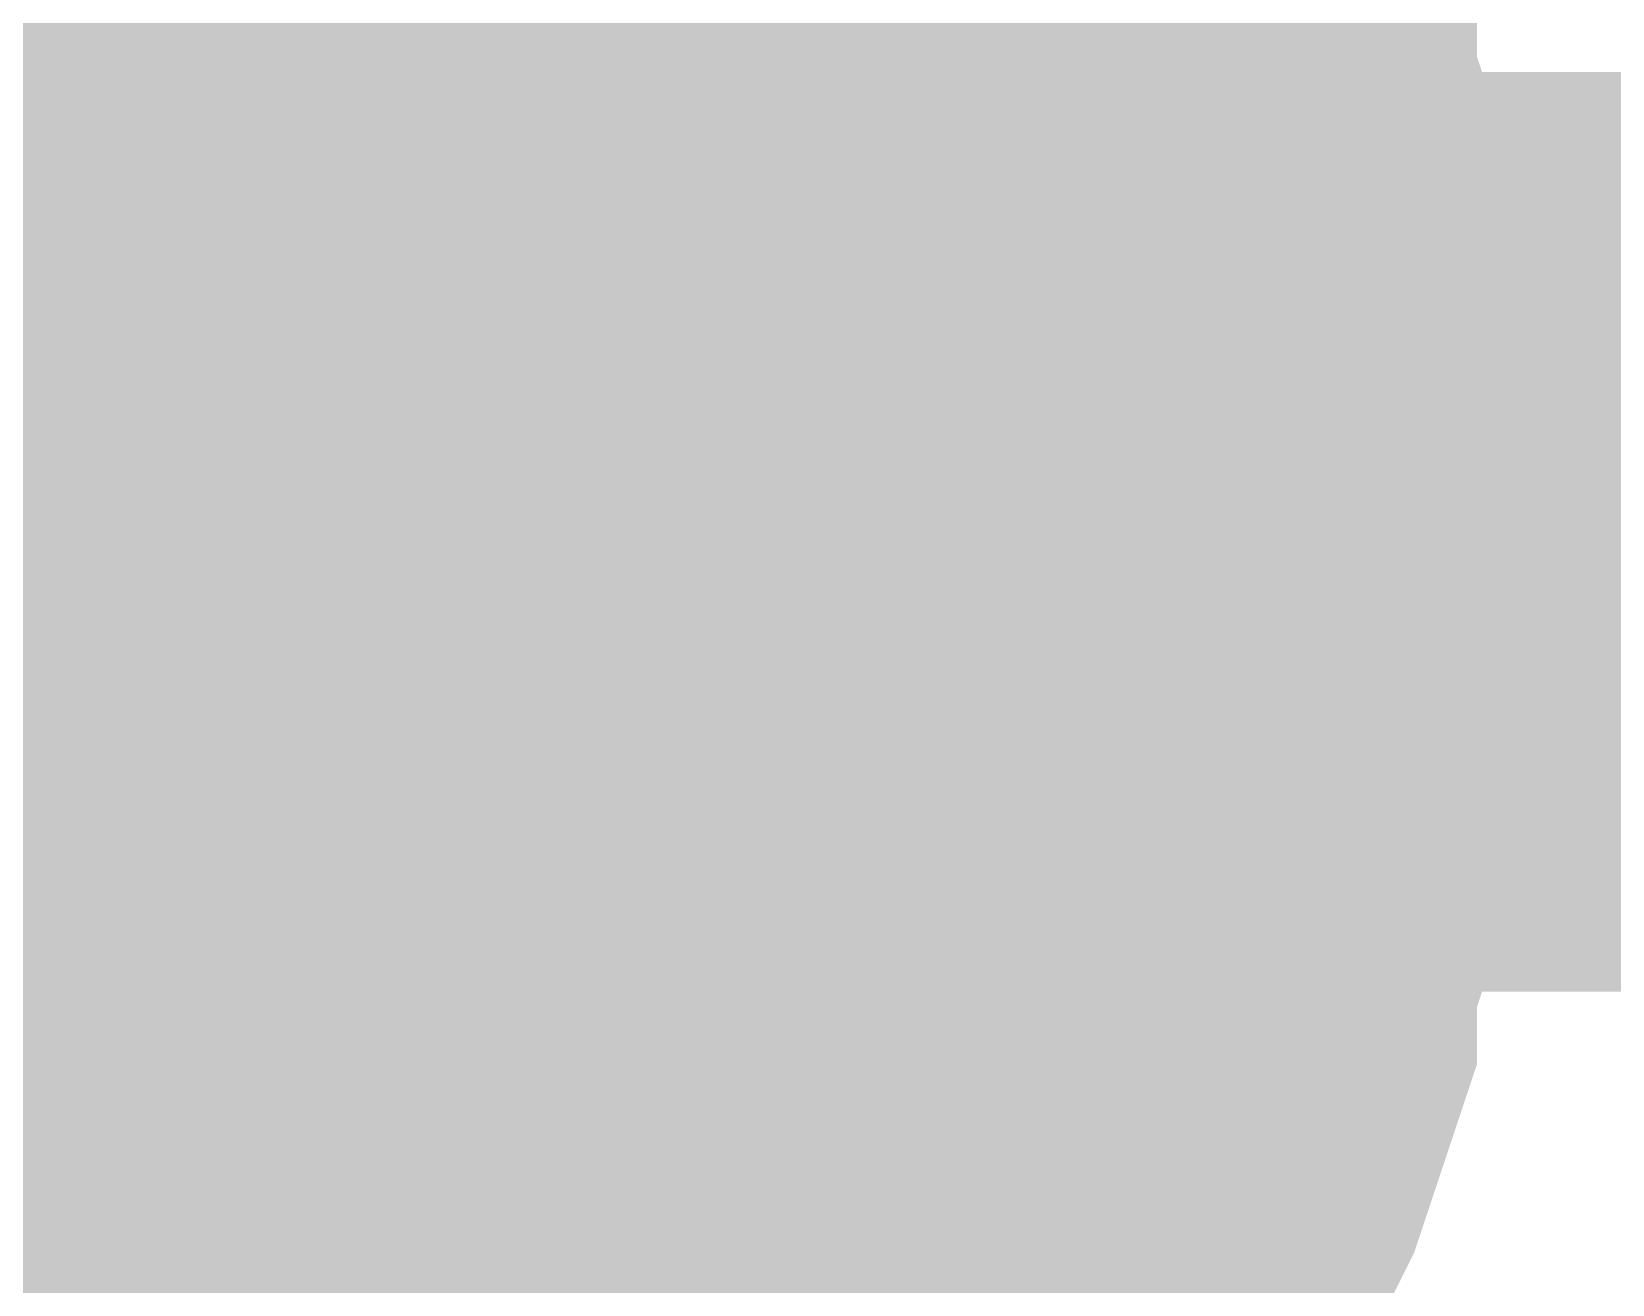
# Model space of a CAD drawing. Header units: inches. Extents: x 0 to 15, y 0 to 9.5.
# Drawn here: x 4.30779 to 4.32807, y 7.59012 to 7.6062 of the extents above; entities that cross this region are included whole.
import ezdxf

# ---------------------------------------------------------------- set-up
doc = ezdxf.new("R2010")
doc.units = ezdxf.units.IN
doc.header["$MEASUREMENT"] = 0
doc.layers.add('Sheet', color=255, linetype='Continuous')

msp = doc.modelspace()

# ---------------------------------------------------------------- linework, layer by layer
at = {"layer": 'Sheet'}
msp.add_lwpolyline([(4.29, 7.6, 0.02, 0.02, 1), (4.31, 7.6, 0.02, 0.02, 1)], format="xyseb", close=True, dxfattribs=at)
for points in [[(4.316758, 7.612631, 0.0118, 0.0118, 0), (4.317125, 7.611897, 0.0118, 0.0118, 0), (4.317859, 7.611163, 0.0118, 0.0118, 0), (4.318226, 7.610061, 0.0118, 0.0118, 0), (4.31896, 7.609327, 0.0118, 0.0118, 0), (4.319328, 7.608592, 0.0118, 0.0118, 0), (4.319695, 7.607491, 0.0118, 0.0118, 0), (4.320062, 7.606756, 0.0118, 0.0118, 0), (4.320429, 7.605655, 0.0118, 0.0118, 0), (4.320429, 7.60492, 0.0118, 0.0118, 0), (4.320796, 7.603819, 0.0118, 0.0118, 0), (4.320796, 7.602717, 0.0118, 0.0118, 0), (4.321163, 7.601983, 0.0118, 0.0118, 0), (4.321163, 7.600881, 0.0118, 0.0118, 0), (4.321163, 7.59978, 0.0118, 0.0118, 0)], [(4.316758, 7.612631, 0.0118, 0.0118, 0), (4.317125, 7.611897, 0.0118, 0.0118, 0), (4.317859, 7.611163, 0.0118, 0.0118, 0), (4.318226, 7.610061, 0.0118, 0.0118, 0), (4.31896, 7.609327, 0.0118, 0.0118, 0), (4.319328, 7.608592, 0.0118, 0.0118, 0), (4.319695, 7.607491, 0.0118, 0.0118, 0), (4.320062, 7.606756, 0.0118, 0.0118, 0), (4.320429, 7.605655, 0.0118, 0.0118, 0), (4.320429, 7.60492, 0.0118, 0.0118, 0), (4.320796, 7.603819, 0.0118, 0.0118, 0), (4.320796, 7.602717, 0.0118, 0.0118, 0), (4.321163, 7.601983, 0.0118, 0.0118, 0), (4.321163, 7.600881, 0.0118, 0.0118, 0), (4.321163, 7.59978, 0.0118, 0.0118, 0)], [(4.316758, 7.612631, 0.0118, 0.0118, 0), (4.317125, 7.611897, 0.0118, 0.0118, 0), (4.317859, 7.611163, 0.0118, 0.0118, 0), (4.318226, 7.610061, 0.0118, 0.0118, 0), (4.31896, 7.609327, 0.0118, 0.0118, 0), (4.319328, 7.608592, 0.0118, 0.0118, 0), (4.319695, 7.607491, 0.0118, 0.0118, 0), (4.320062, 7.606756, 0.0118, 0.0118, 0), (4.320429, 7.605655, 0.0118, 0.0118, 0), (4.320429, 7.60492, 0.0118, 0.0118, 0), (4.320796, 7.603819, 0.0118, 0.0118, 0), (4.320796, 7.602717, 0.0118, 0.0118, 0), (4.321163, 7.601983, 0.0118, 0.0118, 0), (4.321163, 7.600881, 0.0118, 0.0118, 0), (4.321163, 7.59978, 0.0118, 0.0118, 0)], [(4.316758, 7.612631, 0.0118, 0.0118, 0), (4.317125, 7.611897, 0.0118, 0.0118, 0), (4.317859, 7.611163, 0.0118, 0.0118, 0), (4.318226, 7.610061, 0.0118, 0.0118, 0), (4.31896, 7.609327, 0.0118, 0.0118, 0), (4.319328, 7.608592, 0.0118, 0.0118, 0), (4.319695, 7.607491, 0.0118, 0.0118, 0), (4.320062, 7.606756, 0.0118, 0.0118, 0), (4.320429, 7.605655, 0.0118, 0.0118, 0), (4.320429, 7.60492, 0.0118, 0.0118, 0), (4.320796, 7.603819, 0.0118, 0.0118, 0), (4.320796, 7.602717, 0.0118, 0.0118, 0), (4.321163, 7.601983, 0.0118, 0.0118, 0), (4.321163, 7.600881, 0.0118, 0.0118, 0), (4.321163, 7.59978, 0.0118, 0.0118, 0)], [(4.316758, 7.612631, 0.0118, 0.0118, 0), (4.317125, 7.611897, 0.0118, 0.0118, 0), (4.317859, 7.611163, 0.0118, 0.0118, 0), (4.318226, 7.610061, 0.0118, 0.0118, 0), (4.31896, 7.609327, 0.0118, 0.0118, 0), (4.319328, 7.608592, 0.0118, 0.0118, 0), (4.319695, 7.607491, 0.0118, 0.0118, 0), (4.320062, 7.606756, 0.0118, 0.0118, 0), (4.320429, 7.605655, 0.0118, 0.0118, 0), (4.320429, 7.60492, 0.0118, 0.0118, 0), (4.320796, 7.603819, 0.0118, 0.0118, 0), (4.320796, 7.602717, 0.0118, 0.0118, 0), (4.321163, 7.601983, 0.0118, 0.0118, 0), (4.321163, 7.600881, 0.0118, 0.0118, 0), (4.321163, 7.59978, 0.0118, 0.0118, 0)], [(4.316758, 7.612631, 0.0118, 0.0118, 0), (4.317125, 7.611897, 0.0118, 0.0118, 0), (4.317859, 7.611163, 0.0118, 0.0118, 0), (4.318226, 7.610061, 0.0118, 0.0118, 0), (4.31896, 7.609327, 0.0118, 0.0118, 0), (4.319328, 7.608592, 0.0118, 0.0118, 0), (4.319695, 7.607491, 0.0118, 0.0118, 0), (4.320062, 7.606756, 0.0118, 0.0118, 0), (4.320429, 7.605655, 0.0118, 0.0118, 0), (4.320429, 7.60492, 0.0118, 0.0118, 0), (4.320796, 7.603819, 0.0118, 0.0118, 0), (4.320796, 7.602717, 0.0118, 0.0118, 0), (4.321163, 7.601983, 0.0118, 0.0118, 0), (4.321163, 7.600881, 0.0118, 0.0118, 0), (4.321163, 7.59978, 0.0118, 0.0118, 0)], [(4.316758, 7.612631, 0.0118, 0.0118, 0), (4.317125, 7.611897, 0.0118, 0.0118, 0), (4.317859, 7.611163, 0.0118, 0.0118, 0), (4.318226, 7.610061, 0.0118, 0.0118, 0), (4.31896, 7.609327, 0.0118, 0.0118, 0), (4.319328, 7.608592, 0.0118, 0.0118, 0), (4.319695, 7.607491, 0.0118, 0.0118, 0), (4.320062, 7.606756, 0.0118, 0.0118, 0), (4.320429, 7.605655, 0.0118, 0.0118, 0), (4.320429, 7.60492, 0.0118, 0.0118, 0), (4.320796, 7.603819, 0.0118, 0.0118, 0), (4.320796, 7.602717, 0.0118, 0.0118, 0), (4.321163, 7.601983, 0.0118, 0.0118, 0), (4.321163, 7.600881, 0.0118, 0.0118, 0), (4.321163, 7.59978, 0.0118, 0.0118, 0)], [(4.316758, 7.612631, 0.0118, 0.0118, 0), (4.317125, 7.611897, 0.0118, 0.0118, 0), (4.317859, 7.611163, 0.0118, 0.0118, 0), (4.318226, 7.610061, 0.0118, 0.0118, 0), (4.31896, 7.609327, 0.0118, 0.0118, 0), (4.319328, 7.608592, 0.0118, 0.0118, 0), (4.319695, 7.607491, 0.0118, 0.0118, 0), (4.320062, 7.606756, 0.0118, 0.0118, 0), (4.320429, 7.605655, 0.0118, 0.0118, 0), (4.320429, 7.60492, 0.0118, 0.0118, 0), (4.320796, 7.603819, 0.0118, 0.0118, 0), (4.320796, 7.602717, 0.0118, 0.0118, 0), (4.321163, 7.601983, 0.0118, 0.0118, 0), (4.321163, 7.600881, 0.0118, 0.0118, 0), (4.321163, 7.59978, 0.0118, 0.0118, 0)], [(4.319328, 7.608592, 0.0039, 0.0039, 0), (4.319695, 7.607491, 0.0039, 0.0039, 0), (4.320062, 7.606756, 0.0039, 0.0039, 0), (4.320429, 7.605655, 0.0039, 0.0039, 0), (4.320429, 7.60492, 0.0039, 0.0039, 0), (4.320796, 7.603819, 0.0039, 0.0039, 0), (4.320796, 7.602717, 0.0039, 0.0039, 0), (4.321163, 7.601983, 0.0039, 0.0039, 0), (4.321163, 7.600881, 0.0039, 0.0039, 0), (4.321163, 7.59978, 0.0039, 0.0039, 0)], [(4.319328, 7.608592, 0.0039, 0.0039, 0), (4.319695, 7.607491, 0.0039, 0.0039, 0), (4.320062, 7.606756, 0.0039, 0.0039, 0), (4.320429, 7.605655, 0.0039, 0.0039, 0), (4.320429, 7.60492, 0.0039, 0.0039, 0), (4.320796, 7.603819, 0.0039, 0.0039, 0), (4.320796, 7.602717, 0.0039, 0.0039, 0), (4.321163, 7.601983, 0.0039, 0.0039, 0), (4.321163, 7.600881, 0.0039, 0.0039, 0), (4.321163, 7.59978, 0.0039, 0.0039, 0)], [(4.319328, 7.608592, 0.0039, 0.0039, 0), (4.319695, 7.607491, 0.0039, 0.0039, 0), (4.320062, 7.606756, 0.0039, 0.0039, 0), (4.320429, 7.605655, 0.0039, 0.0039, 0), (4.320429, 7.60492, 0.0039, 0.0039, 0), (4.320796, 7.603819, 0.0039, 0.0039, 0), (4.320796, 7.602717, 0.0039, 0.0039, 0), (4.321163, 7.601983, 0.0039, 0.0039, 0), (4.321163, 7.600881, 0.0039, 0.0039, 0), (4.321163, 7.59978, 0.0039, 0.0039, 0)], [(4.319328, 7.608592, 0.0039, 0.0039, 0), (4.319695, 7.607491, 0.0039, 0.0039, 0), (4.320062, 7.606756, 0.0039, 0.0039, 0), (4.320429, 7.605655, 0.0039, 0.0039, 0), (4.320429, 7.60492, 0.0039, 0.0039, 0), (4.320796, 7.603819, 0.0039, 0.0039, 0), (4.320796, 7.602717, 0.0039, 0.0039, 0), (4.321163, 7.601983, 0.0039, 0.0039, 0), (4.321163, 7.600881, 0.0039, 0.0039, 0), (4.321163, 7.59978, 0.0039, 0.0039, 0)], [(4.319328, 7.608592, 0.0039, 0.0039, 0), (4.319695, 7.607491, 0.0039, 0.0039, 0), (4.320062, 7.606756, 0.0039, 0.0039, 0), (4.320429, 7.605655, 0.0039, 0.0039, 0), (4.320429, 7.60492, 0.0039, 0.0039, 0), (4.320796, 7.603819, 0.0039, 0.0039, 0), (4.320796, 7.602717, 0.0039, 0.0039, 0), (4.321163, 7.601983, 0.0039, 0.0039, 0), (4.321163, 7.600881, 0.0039, 0.0039, 0), (4.321163, 7.59978, 0.0039, 0.0039, 0)], [(4.319328, 7.608592, 0.0039, 0.0039, 0), (4.319695, 7.607491, 0.0039, 0.0039, 0), (4.320062, 7.606756, 0.0039, 0.0039, 0), (4.320429, 7.605655, 0.0039, 0.0039, 0), (4.320429, 7.60492, 0.0039, 0.0039, 0), (4.320796, 7.603819, 0.0039, 0.0039, 0), (4.320796, 7.602717, 0.0039, 0.0039, 0), (4.321163, 7.601983, 0.0039, 0.0039, 0), (4.321163, 7.600881, 0.0039, 0.0039, 0), (4.321163, 7.59978, 0.0039, 0.0039, 0)], [(4.319328, 7.608592, 0.0039, 0.0039, 0), (4.319695, 7.607491, 0.0039, 0.0039, 0), (4.320062, 7.606756, 0.0039, 0.0039, 0), (4.320429, 7.605655, 0.0039, 0.0039, 0), (4.320429, 7.60492, 0.0039, 0.0039, 0), (4.320796, 7.603819, 0.0039, 0.0039, 0), (4.320796, 7.602717, 0.0039, 0.0039, 0), (4.321163, 7.601983, 0.0039, 0.0039, 0), (4.321163, 7.600881, 0.0039, 0.0039, 0), (4.321163, 7.59978, 0.0039, 0.0039, 0)], [(4.319328, 7.608592, 0.0039, 0.0039, 0), (4.319695, 7.607491, 0.0039, 0.0039, 0), (4.320062, 7.606756, 0.0039, 0.0039, 0), (4.320429, 7.605655, 0.0039, 0.0039, 0), (4.320429, 7.60492, 0.0039, 0.0039, 0), (4.320796, 7.603819, 0.0039, 0.0039, 0), (4.320796, 7.602717, 0.0039, 0.0039, 0), (4.321163, 7.601983, 0.0039, 0.0039, 0), (4.321163, 7.600881, 0.0039, 0.0039, 0), (4.321163, 7.59978, 0.0039, 0.0039, 0)], [(4.301341, 7.59978, 0.0118, 0.0118, 0), (4.601238, 7.59978, 0.0118, 0.0118, 0)], [(4.321163, 7.59978, 0.0118, 0.0118, 0), (4.321163, 7.598678, 0.0118, 0.0118, 0), (4.321163, 7.597577, 0.0118, 0.0118, 0), (4.320796, 7.596842, 0.0118, 0.0118, 0), (4.320796, 7.595741, 0.0118, 0.0118, 0), (4.320429, 7.594639, 0.0118, 0.0118, 0), (4.320429, 7.593905, 0.0118, 0.0118, 0), (4.320062, 7.592803, 0.0118, 0.0118, 0), (4.319695, 7.592069, 0.0118, 0.0118, 0), (4.319328, 7.591334, 0.0118, 0.0118, 0), (4.31896, 7.590233, 0.0118, 0.0118, 0), (4.318226, 7.589498, 0.0118, 0.0118, 0), (4.317859, 7.588764, 0.0118, 0.0118, 0), (4.317125, 7.58803, 0.0118, 0.0118, 0), (4.316758, 7.587295, 0.0118, 0.0118, 0), (4.316024, 7.586561, 0.0118, 0.0118, 0), (4.31529, 7.585826, 0.0118, 0.0118, 0), (4.314556, 7.585092, 0.0118, 0.0118, 0), (4.313821, 7.584358, 0.0118, 0.0118, 0), (4.313087, 7.58399, 0.0118, 0.0118, 0)], [(4.321163, 7.59978, 0.0118, 0.0118, 0), (4.321163, 7.598678, 0.0118, 0.0118, 0), (4.321163, 7.597577, 0.0118, 0.0118, 0), (4.320796, 7.596842, 0.0118, 0.0118, 0), (4.320796, 7.595741, 0.0118, 0.0118, 0), (4.320429, 7.594639, 0.0118, 0.0118, 0), (4.320429, 7.593905, 0.0118, 0.0118, 0), (4.320062, 7.592803, 0.0118, 0.0118, 0), (4.319695, 7.592069, 0.0118, 0.0118, 0), (4.319328, 7.591334, 0.0118, 0.0118, 0), (4.31896, 7.590233, 0.0118, 0.0118, 0), (4.318226, 7.589498, 0.0118, 0.0118, 0), (4.317859, 7.588764, 0.0118, 0.0118, 0), (4.317125, 7.58803, 0.0118, 0.0118, 0), (4.316758, 7.587295, 0.0118, 0.0118, 0), (4.316024, 7.586561, 0.0118, 0.0118, 0), (4.31529, 7.585826, 0.0118, 0.0118, 0), (4.314556, 7.585092, 0.0118, 0.0118, 0), (4.313821, 7.584358, 0.0118, 0.0118, 0), (4.313087, 7.58399, 0.0118, 0.0118, 0)], [(4.321163, 7.59978, 0.0118, 0.0118, 0), (4.321163, 7.598678, 0.0118, 0.0118, 0), (4.321163, 7.597577, 0.0118, 0.0118, 0), (4.320796, 7.596842, 0.0118, 0.0118, 0), (4.320796, 7.595741, 0.0118, 0.0118, 0), (4.320429, 7.594639, 0.0118, 0.0118, 0), (4.320429, 7.593905, 0.0118, 0.0118, 0), (4.320062, 7.592803, 0.0118, 0.0118, 0), (4.319695, 7.592069, 0.0118, 0.0118, 0), (4.319328, 7.591334, 0.0118, 0.0118, 0), (4.31896, 7.590233, 0.0118, 0.0118, 0), (4.318226, 7.589498, 0.0118, 0.0118, 0), (4.317859, 7.588764, 0.0118, 0.0118, 0), (4.317125, 7.58803, 0.0118, 0.0118, 0), (4.316758, 7.587295, 0.0118, 0.0118, 0), (4.316024, 7.586561, 0.0118, 0.0118, 0), (4.31529, 7.585826, 0.0118, 0.0118, 0), (4.314556, 7.585092, 0.0118, 0.0118, 0), (4.313821, 7.584358, 0.0118, 0.0118, 0), (4.313087, 7.58399, 0.0118, 0.0118, 0)], [(4.321163, 7.59978, 0.0118, 0.0118, 0), (4.321163, 7.598678, 0.0118, 0.0118, 0), (4.321163, 7.597577, 0.0118, 0.0118, 0), (4.320796, 7.596842, 0.0118, 0.0118, 0), (4.320796, 7.595741, 0.0118, 0.0118, 0), (4.320429, 7.594639, 0.0118, 0.0118, 0), (4.320429, 7.593905, 0.0118, 0.0118, 0), (4.320062, 7.592803, 0.0118, 0.0118, 0), (4.319695, 7.592069, 0.0118, 0.0118, 0), (4.319328, 7.591334, 0.0118, 0.0118, 0), (4.31896, 7.590233, 0.0118, 0.0118, 0), (4.318226, 7.589498, 0.0118, 0.0118, 0), (4.317859, 7.588764, 0.0118, 0.0118, 0), (4.317125, 7.58803, 0.0118, 0.0118, 0), (4.316758, 7.587295, 0.0118, 0.0118, 0), (4.316024, 7.586561, 0.0118, 0.0118, 0), (4.31529, 7.585826, 0.0118, 0.0118, 0), (4.314556, 7.585092, 0.0118, 0.0118, 0), (4.313821, 7.584358, 0.0118, 0.0118, 0), (4.313087, 7.58399, 0.0118, 0.0118, 0)], [(4.321163, 7.59978, 0.0118, 0.0118, 0), (4.321163, 7.598678, 0.0118, 0.0118, 0), (4.321163, 7.597577, 0.0118, 0.0118, 0), (4.320796, 7.596842, 0.0118, 0.0118, 0), (4.320796, 7.595741, 0.0118, 0.0118, 0), (4.320429, 7.594639, 0.0118, 0.0118, 0), (4.320429, 7.593905, 0.0118, 0.0118, 0), (4.320062, 7.592803, 0.0118, 0.0118, 0), (4.319695, 7.592069, 0.0118, 0.0118, 0), (4.319328, 7.591334, 0.0118, 0.0118, 0), (4.31896, 7.590233, 0.0118, 0.0118, 0), (4.318226, 7.589498, 0.0118, 0.0118, 0), (4.317859, 7.588764, 0.0118, 0.0118, 0), (4.317125, 7.58803, 0.0118, 0.0118, 0), (4.316758, 7.587295, 0.0118, 0.0118, 0), (4.316024, 7.586561, 0.0118, 0.0118, 0), (4.31529, 7.585826, 0.0118, 0.0118, 0), (4.314556, 7.585092, 0.0118, 0.0118, 0), (4.313821, 7.584358, 0.0118, 0.0118, 0), (4.313087, 7.58399, 0.0118, 0.0118, 0)], [(4.321163, 7.59978, 0.0118, 0.0118, 0), (4.321163, 7.598678, 0.0118, 0.0118, 0), (4.321163, 7.597577, 0.0118, 0.0118, 0), (4.320796, 7.596842, 0.0118, 0.0118, 0), (4.320796, 7.595741, 0.0118, 0.0118, 0), (4.320429, 7.594639, 0.0118, 0.0118, 0), (4.320429, 7.593905, 0.0118, 0.0118, 0), (4.320062, 7.592803, 0.0118, 0.0118, 0), (4.319695, 7.592069, 0.0118, 0.0118, 0), (4.319328, 7.591334, 0.0118, 0.0118, 0), (4.31896, 7.590233, 0.0118, 0.0118, 0), (4.318226, 7.589498, 0.0118, 0.0118, 0), (4.317859, 7.588764, 0.0118, 0.0118, 0), (4.317125, 7.58803, 0.0118, 0.0118, 0), (4.316758, 7.587295, 0.0118, 0.0118, 0), (4.316024, 7.586561, 0.0118, 0.0118, 0), (4.31529, 7.585826, 0.0118, 0.0118, 0), (4.314556, 7.585092, 0.0118, 0.0118, 0), (4.313821, 7.584358, 0.0118, 0.0118, 0), (4.313087, 7.58399, 0.0118, 0.0118, 0)], [(4.321163, 7.59978, 0.0118, 0.0118, 0), (4.321163, 7.598678, 0.0118, 0.0118, 0), (4.321163, 7.597577, 0.0118, 0.0118, 0), (4.320796, 7.596842, 0.0118, 0.0118, 0), (4.320796, 7.595741, 0.0118, 0.0118, 0), (4.320429, 7.594639, 0.0118, 0.0118, 0), (4.320429, 7.593905, 0.0118, 0.0118, 0), (4.320062, 7.592803, 0.0118, 0.0118, 0), (4.319695, 7.592069, 0.0118, 0.0118, 0), (4.319328, 7.591334, 0.0118, 0.0118, 0), (4.31896, 7.590233, 0.0118, 0.0118, 0), (4.318226, 7.589498, 0.0118, 0.0118, 0), (4.317859, 7.588764, 0.0118, 0.0118, 0), (4.317125, 7.58803, 0.0118, 0.0118, 0), (4.316758, 7.587295, 0.0118, 0.0118, 0), (4.316024, 7.586561, 0.0118, 0.0118, 0), (4.31529, 7.585826, 0.0118, 0.0118, 0), (4.314556, 7.585092, 0.0118, 0.0118, 0), (4.313821, 7.584358, 0.0118, 0.0118, 0), (4.313087, 7.58399, 0.0118, 0.0118, 0)], [(4.321163, 7.59978, 0.0118, 0.0118, 0), (4.321163, 7.598678, 0.0118, 0.0118, 0), (4.321163, 7.597577, 0.0118, 0.0118, 0), (4.320796, 7.596842, 0.0118, 0.0118, 0), (4.320796, 7.595741, 0.0118, 0.0118, 0), (4.320429, 7.594639, 0.0118, 0.0118, 0), (4.320429, 7.593905, 0.0118, 0.0118, 0), (4.320062, 7.592803, 0.0118, 0.0118, 0), (4.319695, 7.592069, 0.0118, 0.0118, 0), (4.319328, 7.591334, 0.0118, 0.0118, 0), (4.31896, 7.590233, 0.0118, 0.0118, 0), (4.318226, 7.589498, 0.0118, 0.0118, 0), (4.317859, 7.588764, 0.0118, 0.0118, 0), (4.317125, 7.58803, 0.0118, 0.0118, 0), (4.316758, 7.587295, 0.0118, 0.0118, 0), (4.316024, 7.586561, 0.0118, 0.0118, 0), (4.31529, 7.585826, 0.0118, 0.0118, 0), (4.314556, 7.585092, 0.0118, 0.0118, 0), (4.313821, 7.584358, 0.0118, 0.0118, 0), (4.313087, 7.58399, 0.0118, 0.0118, 0)], [(4.321163, 7.59978, 0.0118, 0.0118, 0), (4.321163, 7.59978, 0.0118, 0.0118, 0), (4.321163, 7.59978, 0.0118, 0.0118, 0), (4.321163, 7.59978, 0.0118, 0.0118, 0), (4.321163, 7.59978, 0.0118, 0.0118, 0), (4.321163, 7.59978, 0.0118, 0.0118, 0), (4.321163, 7.59978, 0.0118, 0.0118, 0), (4.321163, 7.59978, 0.0118, 0.0118, 0), (4.321163, 7.59978, 0.0118, 0.0118, 0), (4.321163, 7.59978, 0.0118, 0.0118, 0), (4.321163, 7.59978, 0.0118, 0.0118, 0), (4.321163, 7.59978, 0.0118, 0.0118, 0), (4.321163, 7.59978, 0.0118, 0.0118, 0), (4.321163, 7.59978, 0.0118, 0.0118, 0), (4.321163, 7.59978, 0.0118, 0.0118, 0), (4.321163, 7.59978, 0.0118, 0.0118, 0), (4.321163, 7.59978, 0.0118, 0.0118, 0), (4.321163, 7.59978, 0.0118, 0.0118, 0), (4.321163, 7.59978, 0.0118, 0.0118, 0), (4.321163, 7.59978, 0.0118, 0.0118, 0), (4.321163, 7.59978, 0.0118, 0.0118, 0), (4.321163, 7.59978, 0.0118, 0.0118, 0), (4.321163, 7.59978, 0.0118, 0.0118, 0), (4.321163, 7.59978, 0.0118, 0.0118, 0), (4.321163, 7.59978, 0.0118, 0.0118, 0), (4.321163, 7.59978, 0.0118, 0.0118, 0), (4.321163, 7.59978, 0.0118, 0.0118, 0), (4.321163, 7.59978, 0.0118, 0.0118, 0), (4.321163, 7.59978, 0.0118, 0.0118, 0), (4.321163, 7.59978, 0.0118, 0.0118, 0), (4.321163, 7.59978, 0.0118, 0.0118, 0), (4.321163, 7.59978, 0.0118, 0.0118, 0), (4.321163, 7.59978, 0.0118, 0.0118, 0)], [(4.321163, 7.59978, 0.0118, 0.0118, 0), (4.321163, 7.59978, 0.0118, 0.0118, 0)], [(4.321163, 7.59978, 0.0118, 0.0118, 0), (4.321163, 7.59978, 0.0118, 0.0118, 0), (4.321163, 7.59978, 0.0118, 0.0118, 0), (4.321163, 7.59978, 0.0118, 0.0118, 0), (4.321163, 7.59978, 0.0118, 0.0118, 0), (4.321163, 7.59978, 0.0118, 0.0118, 0), (4.321163, 7.59978, 0.0118, 0.0118, 0), (4.321163, 7.59978, 0.0118, 0.0118, 0), (4.321163, 7.59978, 0.0118, 0.0118, 0), (4.321163, 7.59978, 0.0118, 0.0118, 0), (4.321163, 7.59978, 0.0118, 0.0118, 0), (4.321163, 7.59978, 0.0118, 0.0118, 0), (4.321163, 7.59978, 0.0118, 0.0118, 0), (4.321163, 7.59978, 0.0118, 0.0118, 0), (4.321163, 7.59978, 0.0118, 0.0118, 0), (4.321163, 7.59978, 0.0118, 0.0118, 0), (4.321163, 7.59978, 0.0118, 0.0118, 0), (4.321163, 7.59978, 0.0118, 0.0118, 0), (4.321163, 7.59978, 0.0118, 0.0118, 0), (4.321163, 7.59978, 0.0118, 0.0118, 0), (4.321163, 7.59978, 0.0118, 0.0118, 0), (4.321163, 7.59978, 0.0118, 0.0118, 0), (4.321163, 7.59978, 0.0118, 0.0118, 0), (4.321163, 7.59978, 0.0118, 0.0118, 0), (4.321163, 7.59978, 0.0118, 0.0118, 0), (4.321163, 7.59978, 0.0118, 0.0118, 0), (4.321163, 7.59978, 0.0118, 0.0118, 0), (4.321163, 7.59978, 0.0118, 0.0118, 0), (4.321163, 7.59978, 0.0118, 0.0118, 0), (4.321163, 7.59978, 0.0118, 0.0118, 0), (4.321163, 7.59978, 0.0118, 0.0118, 0), (4.321163, 7.59978, 0.0118, 0.0118, 0), (4.321163, 7.59978, 0.0118, 0.0118, 0)], [(4.321163, 7.59978, 0.0118, 0.0118, 0), (4.321163, 7.59978, 0.0118, 0.0118, 0)], [(4.321163, 7.59978, 0.0118, 0.0118, 0), (4.321163, 7.59978, 0.0118, 0.0118, 0), (4.321163, 7.59978, 0.0118, 0.0118, 0), (4.321163, 7.59978, 0.0118, 0.0118, 0), (4.321163, 7.59978, 0.0118, 0.0118, 0), (4.321163, 7.59978, 0.0118, 0.0118, 0), (4.321163, 7.59978, 0.0118, 0.0118, 0), (4.321163, 7.59978, 0.0118, 0.0118, 0), (4.321163, 7.59978, 0.0118, 0.0118, 0), (4.321163, 7.59978, 0.0118, 0.0118, 0), (4.321163, 7.59978, 0.0118, 0.0118, 0), (4.321163, 7.59978, 0.0118, 0.0118, 0), (4.321163, 7.59978, 0.0118, 0.0118, 0), (4.321163, 7.59978, 0.0118, 0.0118, 0), (4.321163, 7.59978, 0.0118, 0.0118, 0), (4.321163, 7.59978, 0.0118, 0.0118, 0), (4.321163, 7.59978, 0.0118, 0.0118, 0), (4.321163, 7.59978, 0.0118, 0.0118, 0), (4.321163, 7.59978, 0.0118, 0.0118, 0), (4.321163, 7.59978, 0.0118, 0.0118, 0), (4.321163, 7.59978, 0.0118, 0.0118, 0), (4.321163, 7.59978, 0.0118, 0.0118, 0), (4.321163, 7.59978, 0.0118, 0.0118, 0), (4.321163, 7.59978, 0.0118, 0.0118, 0), (4.321163, 7.59978, 0.0118, 0.0118, 0), (4.321163, 7.59978, 0.0118, 0.0118, 0), (4.321163, 7.59978, 0.0118, 0.0118, 0), (4.321163, 7.59978, 0.0118, 0.0118, 0), (4.321163, 7.59978, 0.0118, 0.0118, 0), (4.321163, 7.59978, 0.0118, 0.0118, 0), (4.321163, 7.59978, 0.0118, 0.0118, 0), (4.321163, 7.59978, 0.0118, 0.0118, 0), (4.321163, 7.59978, 0.0118, 0.0118, 0)], [(4.321163, 7.59978, 0.0118, 0.0118, 0), (4.321163, 7.59978, 0.0118, 0.0118, 0)], [(4.321163, 7.59978, 0.0118, 0.0118, 0), (4.321163, 7.59978, 0.0118, 0.0118, 0), (4.321163, 7.59978, 0.0118, 0.0118, 0), (4.321163, 7.59978, 0.0118, 0.0118, 0), (4.321163, 7.59978, 0.0118, 0.0118, 0), (4.321163, 7.59978, 0.0118, 0.0118, 0), (4.321163, 7.59978, 0.0118, 0.0118, 0), (4.321163, 7.59978, 0.0118, 0.0118, 0), (4.321163, 7.59978, 0.0118, 0.0118, 0), (4.321163, 7.59978, 0.0118, 0.0118, 0), (4.321163, 7.59978, 0.0118, 0.0118, 0), (4.321163, 7.59978, 0.0118, 0.0118, 0), (4.321163, 7.59978, 0.0118, 0.0118, 0), (4.321163, 7.59978, 0.0118, 0.0118, 0), (4.321163, 7.59978, 0.0118, 0.0118, 0), (4.321163, 7.59978, 0.0118, 0.0118, 0), (4.321163, 7.59978, 0.0118, 0.0118, 0), (4.321163, 7.59978, 0.0118, 0.0118, 0), (4.321163, 7.59978, 0.0118, 0.0118, 0), (4.321163, 7.59978, 0.0118, 0.0118, 0), (4.321163, 7.59978, 0.0118, 0.0118, 0), (4.321163, 7.59978, 0.0118, 0.0118, 0), (4.321163, 7.59978, 0.0118, 0.0118, 0), (4.321163, 7.59978, 0.0118, 0.0118, 0), (4.321163, 7.59978, 0.0118, 0.0118, 0), (4.321163, 7.59978, 0.0118, 0.0118, 0), (4.321163, 7.59978, 0.0118, 0.0118, 0), (4.321163, 7.59978, 0.0118, 0.0118, 0), (4.321163, 7.59978, 0.0118, 0.0118, 0), (4.321163, 7.59978, 0.0118, 0.0118, 0), (4.321163, 7.59978, 0.0118, 0.0118, 0), (4.321163, 7.59978, 0.0118, 0.0118, 0), (4.321163, 7.59978, 0.0118, 0.0118, 0)], [(4.321163, 7.59978, 0.0118, 0.0118, 0), (4.321163, 7.59978, 0.0118, 0.0118, 0)], [(4.321163, 7.59978, 0.0118, 0.0118, 0), (4.321163, 7.59978, 0.0118, 0.0118, 0), (4.321163, 7.59978, 0.0118, 0.0118, 0), (4.321163, 7.59978, 0.0118, 0.0118, 0), (4.321163, 7.59978, 0.0118, 0.0118, 0), (4.321163, 7.59978, 0.0118, 0.0118, 0), (4.321163, 7.59978, 0.0118, 0.0118, 0), (4.321163, 7.59978, 0.0118, 0.0118, 0), (4.321163, 7.59978, 0.0118, 0.0118, 0), (4.321163, 7.59978, 0.0118, 0.0118, 0), (4.321163, 7.59978, 0.0118, 0.0118, 0), (4.321163, 7.59978, 0.0118, 0.0118, 0), (4.321163, 7.59978, 0.0118, 0.0118, 0), (4.321163, 7.59978, 0.0118, 0.0118, 0), (4.321163, 7.59978, 0.0118, 0.0118, 0), (4.321163, 7.59978, 0.0118, 0.0118, 0), (4.321163, 7.59978, 0.0118, 0.0118, 0), (4.321163, 7.59978, 0.0118, 0.0118, 0), (4.321163, 7.59978, 0.0118, 0.0118, 0), (4.321163, 7.59978, 0.0118, 0.0118, 0), (4.321163, 7.59978, 0.0118, 0.0118, 0), (4.321163, 7.59978, 0.0118, 0.0118, 0), (4.321163, 7.59978, 0.0118, 0.0118, 0), (4.321163, 7.59978, 0.0118, 0.0118, 0), (4.321163, 7.59978, 0.0118, 0.0118, 0), (4.321163, 7.59978, 0.0118, 0.0118, 0), (4.321163, 7.59978, 0.0118, 0.0118, 0), (4.321163, 7.59978, 0.0118, 0.0118, 0), (4.321163, 7.59978, 0.0118, 0.0118, 0), (4.321163, 7.59978, 0.0118, 0.0118, 0), (4.321163, 7.59978, 0.0118, 0.0118, 0), (4.321163, 7.59978, 0.0118, 0.0118, 0), (4.321163, 7.59978, 0.0118, 0.0118, 0)], [(4.321163, 7.59978, 0.0118, 0.0118, 0), (4.321163, 7.59978, 0.0118, 0.0118, 0)], [(4.321163, 7.59978, 0.0118, 0.0118, 0), (4.321163, 7.59978, 0.0118, 0.0118, 0), (4.321163, 7.59978, 0.0118, 0.0118, 0), (4.321163, 7.59978, 0.0118, 0.0118, 0), (4.321163, 7.59978, 0.0118, 0.0118, 0), (4.321163, 7.59978, 0.0118, 0.0118, 0), (4.321163, 7.59978, 0.0118, 0.0118, 0), (4.321163, 7.59978, 0.0118, 0.0118, 0), (4.321163, 7.59978, 0.0118, 0.0118, 0), (4.321163, 7.59978, 0.0118, 0.0118, 0), (4.321163, 7.59978, 0.0118, 0.0118, 0), (4.321163, 7.59978, 0.0118, 0.0118, 0), (4.321163, 7.59978, 0.0118, 0.0118, 0), (4.321163, 7.59978, 0.0118, 0.0118, 0), (4.321163, 7.59978, 0.0118, 0.0118, 0), (4.321163, 7.59978, 0.0118, 0.0118, 0), (4.321163, 7.59978, 0.0118, 0.0118, 0), (4.321163, 7.59978, 0.0118, 0.0118, 0), (4.321163, 7.59978, 0.0118, 0.0118, 0), (4.321163, 7.59978, 0.0118, 0.0118, 0), (4.321163, 7.59978, 0.0118, 0.0118, 0), (4.321163, 7.59978, 0.0118, 0.0118, 0), (4.321163, 7.59978, 0.0118, 0.0118, 0), (4.321163, 7.59978, 0.0118, 0.0118, 0), (4.321163, 7.59978, 0.0118, 0.0118, 0), (4.321163, 7.59978, 0.0118, 0.0118, 0), (4.321163, 7.59978, 0.0118, 0.0118, 0), (4.321163, 7.59978, 0.0118, 0.0118, 0), (4.321163, 7.59978, 0.0118, 0.0118, 0), (4.321163, 7.59978, 0.0118, 0.0118, 0), (4.321163, 7.59978, 0.0118, 0.0118, 0), (4.321163, 7.59978, 0.0118, 0.0118, 0), (4.321163, 7.59978, 0.0118, 0.0118, 0)], [(4.321163, 7.59978, 0.0118, 0.0118, 0), (4.321163, 7.59978, 0.0118, 0.0118, 0)], [(4.321163, 7.59978, 0.0118, 0.0118, 0), (4.321163, 7.59978, 0.0118, 0.0118, 0), (4.321163, 7.59978, 0.0118, 0.0118, 0), (4.321163, 7.59978, 0.0118, 0.0118, 0), (4.321163, 7.59978, 0.0118, 0.0118, 0), (4.321163, 7.59978, 0.0118, 0.0118, 0), (4.321163, 7.59978, 0.0118, 0.0118, 0), (4.321163, 7.59978, 0.0118, 0.0118, 0), (4.321163, 7.59978, 0.0118, 0.0118, 0), (4.321163, 7.59978, 0.0118, 0.0118, 0), (4.321163, 7.59978, 0.0118, 0.0118, 0), (4.321163, 7.59978, 0.0118, 0.0118, 0), (4.321163, 7.59978, 0.0118, 0.0118, 0), (4.321163, 7.59978, 0.0118, 0.0118, 0), (4.321163, 7.59978, 0.0118, 0.0118, 0), (4.321163, 7.59978, 0.0118, 0.0118, 0), (4.321163, 7.59978, 0.0118, 0.0118, 0), (4.321163, 7.59978, 0.0118, 0.0118, 0), (4.321163, 7.59978, 0.0118, 0.0118, 0), (4.321163, 7.59978, 0.0118, 0.0118, 0), (4.321163, 7.59978, 0.0118, 0.0118, 0), (4.321163, 7.59978, 0.0118, 0.0118, 0), (4.321163, 7.59978, 0.0118, 0.0118, 0), (4.321163, 7.59978, 0.0118, 0.0118, 0), (4.321163, 7.59978, 0.0118, 0.0118, 0), (4.321163, 7.59978, 0.0118, 0.0118, 0), (4.321163, 7.59978, 0.0118, 0.0118, 0), (4.321163, 7.59978, 0.0118, 0.0118, 0), (4.321163, 7.59978, 0.0118, 0.0118, 0), (4.321163, 7.59978, 0.0118, 0.0118, 0), (4.321163, 7.59978, 0.0118, 0.0118, 0), (4.321163, 7.59978, 0.0118, 0.0118, 0), (4.321163, 7.59978, 0.0118, 0.0118, 0)], [(4.321163, 7.59978, 0.0118, 0.0118, 0), (4.321163, 7.59978, 0.0118, 0.0118, 0)], [(4.321163, 7.59978, 0.0118, 0.0118, 0), (4.321163, 7.59978, 0.0118, 0.0118, 0), (4.321163, 7.59978, 0.0118, 0.0118, 0), (4.321163, 7.59978, 0.0118, 0.0118, 0), (4.321163, 7.59978, 0.0118, 0.0118, 0), (4.321163, 7.59978, 0.0118, 0.0118, 0), (4.321163, 7.59978, 0.0118, 0.0118, 0), (4.321163, 7.59978, 0.0118, 0.0118, 0), (4.321163, 7.59978, 0.0118, 0.0118, 0), (4.321163, 7.59978, 0.0118, 0.0118, 0), (4.321163, 7.59978, 0.0118, 0.0118, 0), (4.321163, 7.59978, 0.0118, 0.0118, 0), (4.321163, 7.59978, 0.0118, 0.0118, 0), (4.321163, 7.59978, 0.0118, 0.0118, 0), (4.321163, 7.59978, 0.0118, 0.0118, 0), (4.321163, 7.59978, 0.0118, 0.0118, 0), (4.321163, 7.59978, 0.0118, 0.0118, 0), (4.321163, 7.59978, 0.0118, 0.0118, 0), (4.321163, 7.59978, 0.0118, 0.0118, 0), (4.321163, 7.59978, 0.0118, 0.0118, 0), (4.321163, 7.59978, 0.0118, 0.0118, 0), (4.321163, 7.59978, 0.0118, 0.0118, 0), (4.321163, 7.59978, 0.0118, 0.0118, 0), (4.321163, 7.59978, 0.0118, 0.0118, 0), (4.321163, 7.59978, 0.0118, 0.0118, 0), (4.321163, 7.59978, 0.0118, 0.0118, 0), (4.321163, 7.59978, 0.0118, 0.0118, 0), (4.321163, 7.59978, 0.0118, 0.0118, 0), (4.321163, 7.59978, 0.0118, 0.0118, 0), (4.321163, 7.59978, 0.0118, 0.0118, 0), (4.321163, 7.59978, 0.0118, 0.0118, 0), (4.321163, 7.59978, 0.0118, 0.0118, 0), (4.321163, 7.59978, 0.0118, 0.0118, 0)], [(4.321163, 7.59978, 0.0118, 0.0118, 0), (4.321163, 7.59978, 0.0118, 0.0118, 0)], [(4.321163, 7.59978, 0.0039, 0.0039, 0), (4.321163, 7.598678, 0.0039, 0.0039, 0), (4.321163, 7.597577, 0.0039, 0.0039, 0), (4.320796, 7.596842, 0.0039, 0.0039, 0), (4.320796, 7.595741, 0.0039, 0.0039, 0), (4.320429, 7.594639, 0.0039, 0.0039, 0), (4.320429, 7.593905, 0.0039, 0.0039, 0), (4.320062, 7.592803, 0.0039, 0.0039, 0), (4.319695, 7.592069, 0.0039, 0.0039, 0), (4.319328, 7.591334, 0.0039, 0.0039, 0), (4.31896, 7.590233, 0.0039, 0.0039, 0), (4.318226, 7.589498, 0.0039, 0.0039, 0), (4.317859, 7.588764, 0.0039, 0.0039, 0), (4.317125, 7.58803, 0.0039, 0.0039, 0)], [(4.321163, 7.59978, 0.0039, 0.0039, 0), (4.321163, 7.598678, 0.0039, 0.0039, 0), (4.321163, 7.597577, 0.0039, 0.0039, 0), (4.320796, 7.596842, 0.0039, 0.0039, 0), (4.320796, 7.595741, 0.0039, 0.0039, 0), (4.320429, 7.594639, 0.0039, 0.0039, 0), (4.320429, 7.593905, 0.0039, 0.0039, 0), (4.320062, 7.592803, 0.0039, 0.0039, 0), (4.319695, 7.592069, 0.0039, 0.0039, 0), (4.319328, 7.591334, 0.0039, 0.0039, 0), (4.31896, 7.590233, 0.0039, 0.0039, 0), (4.318226, 7.589498, 0.0039, 0.0039, 0), (4.317859, 7.588764, 0.0039, 0.0039, 0), (4.317125, 7.58803, 0.0039, 0.0039, 0)], [(4.321163, 7.59978, 0.0039, 0.0039, 0), (4.321163, 7.598678, 0.0039, 0.0039, 0), (4.321163, 7.597577, 0.0039, 0.0039, 0), (4.320796, 7.596842, 0.0039, 0.0039, 0), (4.320796, 7.595741, 0.0039, 0.0039, 0), (4.320429, 7.594639, 0.0039, 0.0039, 0), (4.320429, 7.593905, 0.0039, 0.0039, 0), (4.320062, 7.592803, 0.0039, 0.0039, 0), (4.319695, 7.592069, 0.0039, 0.0039, 0), (4.319328, 7.591334, 0.0039, 0.0039, 0), (4.31896, 7.590233, 0.0039, 0.0039, 0), (4.318226, 7.589498, 0.0039, 0.0039, 0), (4.317859, 7.588764, 0.0039, 0.0039, 0), (4.317125, 7.58803, 0.0039, 0.0039, 0)], [(4.321163, 7.59978, 0.0039, 0.0039, 0), (4.321163, 7.598678, 0.0039, 0.0039, 0), (4.321163, 7.597577, 0.0039, 0.0039, 0), (4.320796, 7.596842, 0.0039, 0.0039, 0), (4.320796, 7.595741, 0.0039, 0.0039, 0), (4.320429, 7.594639, 0.0039, 0.0039, 0), (4.320429, 7.593905, 0.0039, 0.0039, 0), (4.320062, 7.592803, 0.0039, 0.0039, 0), (4.319695, 7.592069, 0.0039, 0.0039, 0), (4.319328, 7.591334, 0.0039, 0.0039, 0), (4.31896, 7.590233, 0.0039, 0.0039, 0), (4.318226, 7.589498, 0.0039, 0.0039, 0), (4.317859, 7.588764, 0.0039, 0.0039, 0), (4.317125, 7.58803, 0.0039, 0.0039, 0)], [(4.321163, 7.59978, 0.0039, 0.0039, 0), (4.321163, 7.598678, 0.0039, 0.0039, 0), (4.321163, 7.597577, 0.0039, 0.0039, 0), (4.320796, 7.596842, 0.0039, 0.0039, 0), (4.320796, 7.595741, 0.0039, 0.0039, 0), (4.320429, 7.594639, 0.0039, 0.0039, 0), (4.320429, 7.593905, 0.0039, 0.0039, 0), (4.320062, 7.592803, 0.0039, 0.0039, 0), (4.319695, 7.592069, 0.0039, 0.0039, 0), (4.319328, 7.591334, 0.0039, 0.0039, 0), (4.31896, 7.590233, 0.0039, 0.0039, 0), (4.318226, 7.589498, 0.0039, 0.0039, 0), (4.317859, 7.588764, 0.0039, 0.0039, 0), (4.317125, 7.58803, 0.0039, 0.0039, 0)], [(4.321163, 7.59978, 0.0039, 0.0039, 0), (4.321163, 7.598678, 0.0039, 0.0039, 0), (4.321163, 7.597577, 0.0039, 0.0039, 0), (4.320796, 7.596842, 0.0039, 0.0039, 0), (4.320796, 7.595741, 0.0039, 0.0039, 0), (4.320429, 7.594639, 0.0039, 0.0039, 0), (4.320429, 7.593905, 0.0039, 0.0039, 0), (4.320062, 7.592803, 0.0039, 0.0039, 0), (4.319695, 7.592069, 0.0039, 0.0039, 0), (4.319328, 7.591334, 0.0039, 0.0039, 0), (4.31896, 7.590233, 0.0039, 0.0039, 0), (4.318226, 7.589498, 0.0039, 0.0039, 0), (4.317859, 7.588764, 0.0039, 0.0039, 0), (4.317125, 7.58803, 0.0039, 0.0039, 0)], [(4.321163, 7.59978, 0.0039, 0.0039, 0), (4.321163, 7.598678, 0.0039, 0.0039, 0), (4.321163, 7.597577, 0.0039, 0.0039, 0), (4.320796, 7.596842, 0.0039, 0.0039, 0), (4.320796, 7.595741, 0.0039, 0.0039, 0), (4.320429, 7.594639, 0.0039, 0.0039, 0), (4.320429, 7.593905, 0.0039, 0.0039, 0), (4.320062, 7.592803, 0.0039, 0.0039, 0), (4.319695, 7.592069, 0.0039, 0.0039, 0), (4.319328, 7.591334, 0.0039, 0.0039, 0), (4.31896, 7.590233, 0.0039, 0.0039, 0), (4.318226, 7.589498, 0.0039, 0.0039, 0), (4.317859, 7.588764, 0.0039, 0.0039, 0), (4.317125, 7.58803, 0.0039, 0.0039, 0)], [(4.321163, 7.59978, 0.0039, 0.0039, 0), (4.321163, 7.598678, 0.0039, 0.0039, 0), (4.321163, 7.597577, 0.0039, 0.0039, 0), (4.320796, 7.596842, 0.0039, 0.0039, 0), (4.320796, 7.595741, 0.0039, 0.0039, 0), (4.320429, 7.594639, 0.0039, 0.0039, 0), (4.320429, 7.593905, 0.0039, 0.0039, 0), (4.320062, 7.592803, 0.0039, 0.0039, 0), (4.319695, 7.592069, 0.0039, 0.0039, 0), (4.319328, 7.591334, 0.0039, 0.0039, 0), (4.31896, 7.590233, 0.0039, 0.0039, 0), (4.318226, 7.589498, 0.0039, 0.0039, 0), (4.317859, 7.588764, 0.0039, 0.0039, 0), (4.317125, 7.58803, 0.0039, 0.0039, 0)], [(4.321163, 7.59978, 0.0039, 0.0039, 0), (4.321163, 7.59978, 0.0039, 0.0039, 0), (4.321163, 7.59978, 0.0039, 0.0039, 0), (4.321163, 7.59978, 0.0039, 0.0039, 0), (4.321163, 7.59978, 0.0039, 0.0039, 0), (4.321163, 7.59978, 0.0039, 0.0039, 0), (4.321163, 7.59978, 0.0039, 0.0039, 0), (4.321163, 7.59978, 0.0039, 0.0039, 0), (4.321163, 7.59978, 0.0039, 0.0039, 0), (4.321163, 7.59978, 0.0039, 0.0039, 0), (4.321163, 7.59978, 0.0039, 0.0039, 0), (4.321163, 7.59978, 0.0039, 0.0039, 0), (4.321163, 7.59978, 0.0039, 0.0039, 0), (4.321163, 7.59978, 0.0039, 0.0039, 0), (4.321163, 7.59978, 0.0039, 0.0039, 0), (4.321163, 7.59978, 0.0039, 0.0039, 0), (4.321163, 7.59978, 0.0039, 0.0039, 0), (4.321163, 7.59978, 0.0039, 0.0039, 0), (4.321163, 7.59978, 0.0039, 0.0039, 0), (4.321163, 7.59978, 0.0039, 0.0039, 0), (4.321163, 7.59978, 0.0039, 0.0039, 0), (4.321163, 7.59978, 0.0039, 0.0039, 0), (4.321163, 7.59978, 0.0039, 0.0039, 0), (4.321163, 7.59978, 0.0039, 0.0039, 0), (4.321163, 7.59978, 0.0039, 0.0039, 0), (4.321163, 7.59978, 0.0039, 0.0039, 0), (4.321163, 7.59978, 0.0039, 0.0039, 0), (4.321163, 7.59978, 0.0039, 0.0039, 0), (4.321163, 7.59978, 0.0039, 0.0039, 0), (4.321163, 7.59978, 0.0039, 0.0039, 0), (4.321163, 7.59978, 0.0039, 0.0039, 0), (4.321163, 7.59978, 0.0039, 0.0039, 0), (4.321163, 7.59978, 0.0039, 0.0039, 0)], [(4.321163, 7.59978, 0.0039, 0.0039, 0), (4.321163, 7.59978, 0.0039, 0.0039, 0)], [(4.321163, 7.59978, 0.0039, 0.0039, 0), (4.321163, 7.59978, 0.0039, 0.0039, 0), (4.321163, 7.59978, 0.0039, 0.0039, 0), (4.321163, 7.59978, 0.0039, 0.0039, 0), (4.321163, 7.59978, 0.0039, 0.0039, 0), (4.321163, 7.59978, 0.0039, 0.0039, 0), (4.321163, 7.59978, 0.0039, 0.0039, 0), (4.321163, 7.59978, 0.0039, 0.0039, 0), (4.321163, 7.59978, 0.0039, 0.0039, 0), (4.321163, 7.59978, 0.0039, 0.0039, 0), (4.321163, 7.59978, 0.0039, 0.0039, 0), (4.321163, 7.59978, 0.0039, 0.0039, 0), (4.321163, 7.59978, 0.0039, 0.0039, 0), (4.321163, 7.59978, 0.0039, 0.0039, 0), (4.321163, 7.59978, 0.0039, 0.0039, 0), (4.321163, 7.59978, 0.0039, 0.0039, 0), (4.321163, 7.59978, 0.0039, 0.0039, 0), (4.321163, 7.59978, 0.0039, 0.0039, 0), (4.321163, 7.59978, 0.0039, 0.0039, 0), (4.321163, 7.59978, 0.0039, 0.0039, 0), (4.321163, 7.59978, 0.0039, 0.0039, 0), (4.321163, 7.59978, 0.0039, 0.0039, 0), (4.321163, 7.59978, 0.0039, 0.0039, 0), (4.321163, 7.59978, 0.0039, 0.0039, 0), (4.321163, 7.59978, 0.0039, 0.0039, 0), (4.321163, 7.59978, 0.0039, 0.0039, 0), (4.321163, 7.59978, 0.0039, 0.0039, 0), (4.321163, 7.59978, 0.0039, 0.0039, 0), (4.321163, 7.59978, 0.0039, 0.0039, 0), (4.321163, 7.59978, 0.0039, 0.0039, 0), (4.321163, 7.59978, 0.0039, 0.0039, 0), (4.321163, 7.59978, 0.0039, 0.0039, 0), (4.321163, 7.59978, 0.0039, 0.0039, 0)], [(4.321163, 7.59978, 0.0039, 0.0039, 0), (4.321163, 7.59978, 0.0039, 0.0039, 0)], [(4.321163, 7.59978, 0.0039, 0.0039, 0), (4.321163, 7.59978, 0.0039, 0.0039, 0), (4.321163, 7.59978, 0.0039, 0.0039, 0), (4.321163, 7.59978, 0.0039, 0.0039, 0), (4.321163, 7.59978, 0.0039, 0.0039, 0), (4.321163, 7.59978, 0.0039, 0.0039, 0), (4.321163, 7.59978, 0.0039, 0.0039, 0), (4.321163, 7.59978, 0.0039, 0.0039, 0), (4.321163, 7.59978, 0.0039, 0.0039, 0), (4.321163, 7.59978, 0.0039, 0.0039, 0), (4.321163, 7.59978, 0.0039, 0.0039, 0), (4.321163, 7.59978, 0.0039, 0.0039, 0), (4.321163, 7.59978, 0.0039, 0.0039, 0), (4.321163, 7.59978, 0.0039, 0.0039, 0), (4.321163, 7.59978, 0.0039, 0.0039, 0), (4.321163, 7.59978, 0.0039, 0.0039, 0), (4.321163, 7.59978, 0.0039, 0.0039, 0), (4.321163, 7.59978, 0.0039, 0.0039, 0), (4.321163, 7.59978, 0.0039, 0.0039, 0), (4.321163, 7.59978, 0.0039, 0.0039, 0), (4.321163, 7.59978, 0.0039, 0.0039, 0), (4.321163, 7.59978, 0.0039, 0.0039, 0), (4.321163, 7.59978, 0.0039, 0.0039, 0), (4.321163, 7.59978, 0.0039, 0.0039, 0), (4.321163, 7.59978, 0.0039, 0.0039, 0), (4.321163, 7.59978, 0.0039, 0.0039, 0), (4.321163, 7.59978, 0.0039, 0.0039, 0), (4.321163, 7.59978, 0.0039, 0.0039, 0), (4.321163, 7.59978, 0.0039, 0.0039, 0), (4.321163, 7.59978, 0.0039, 0.0039, 0), (4.321163, 7.59978, 0.0039, 0.0039, 0), (4.321163, 7.59978, 0.0039, 0.0039, 0), (4.321163, 7.59978, 0.0039, 0.0039, 0)], [(4.321163, 7.59978, 0.0039, 0.0039, 0), (4.321163, 7.59978, 0.0039, 0.0039, 0)], [(4.321163, 7.59978, 0.0039, 0.0039, 0), (4.321163, 7.59978, 0.0039, 0.0039, 0), (4.321163, 7.59978, 0.0039, 0.0039, 0), (4.321163, 7.59978, 0.0039, 0.0039, 0), (4.321163, 7.59978, 0.0039, 0.0039, 0), (4.321163, 7.59978, 0.0039, 0.0039, 0), (4.321163, 7.59978, 0.0039, 0.0039, 0), (4.321163, 7.59978, 0.0039, 0.0039, 0), (4.321163, 7.59978, 0.0039, 0.0039, 0), (4.321163, 7.59978, 0.0039, 0.0039, 0), (4.321163, 7.59978, 0.0039, 0.0039, 0), (4.321163, 7.59978, 0.0039, 0.0039, 0), (4.321163, 7.59978, 0.0039, 0.0039, 0), (4.321163, 7.59978, 0.0039, 0.0039, 0), (4.321163, 7.59978, 0.0039, 0.0039, 0), (4.321163, 7.59978, 0.0039, 0.0039, 0), (4.321163, 7.59978, 0.0039, 0.0039, 0), (4.321163, 7.59978, 0.0039, 0.0039, 0), (4.321163, 7.59978, 0.0039, 0.0039, 0), (4.321163, 7.59978, 0.0039, 0.0039, 0), (4.321163, 7.59978, 0.0039, 0.0039, 0), (4.321163, 7.59978, 0.0039, 0.0039, 0), (4.321163, 7.59978, 0.0039, 0.0039, 0), (4.321163, 7.59978, 0.0039, 0.0039, 0), (4.321163, 7.59978, 0.0039, 0.0039, 0), (4.321163, 7.59978, 0.0039, 0.0039, 0), (4.321163, 7.59978, 0.0039, 0.0039, 0), (4.321163, 7.59978, 0.0039, 0.0039, 0), (4.321163, 7.59978, 0.0039, 0.0039, 0), (4.321163, 7.59978, 0.0039, 0.0039, 0), (4.321163, 7.59978, 0.0039, 0.0039, 0), (4.321163, 7.59978, 0.0039, 0.0039, 0), (4.321163, 7.59978, 0.0039, 0.0039, 0)], [(4.321163, 7.59978, 0.0039, 0.0039, 0), (4.321163, 7.59978, 0.0039, 0.0039, 0)], [(4.321163, 7.59978, 0.0039, 0.0039, 0), (4.321163, 7.59978, 0.0039, 0.0039, 0), (4.321163, 7.59978, 0.0039, 0.0039, 0), (4.321163, 7.59978, 0.0039, 0.0039, 0), (4.321163, 7.59978, 0.0039, 0.0039, 0), (4.321163, 7.59978, 0.0039, 0.0039, 0), (4.321163, 7.59978, 0.0039, 0.0039, 0), (4.321163, 7.59978, 0.0039, 0.0039, 0), (4.321163, 7.59978, 0.0039, 0.0039, 0), (4.321163, 7.59978, 0.0039, 0.0039, 0), (4.321163, 7.59978, 0.0039, 0.0039, 0), (4.321163, 7.59978, 0.0039, 0.0039, 0), (4.321163, 7.59978, 0.0039, 0.0039, 0), (4.321163, 7.59978, 0.0039, 0.0039, 0), (4.321163, 7.59978, 0.0039, 0.0039, 0), (4.321163, 7.59978, 0.0039, 0.0039, 0), (4.321163, 7.59978, 0.0039, 0.0039, 0), (4.321163, 7.59978, 0.0039, 0.0039, 0), (4.321163, 7.59978, 0.0039, 0.0039, 0), (4.321163, 7.59978, 0.0039, 0.0039, 0), (4.321163, 7.59978, 0.0039, 0.0039, 0), (4.321163, 7.59978, 0.0039, 0.0039, 0), (4.321163, 7.59978, 0.0039, 0.0039, 0), (4.321163, 7.59978, 0.0039, 0.0039, 0), (4.321163, 7.59978, 0.0039, 0.0039, 0), (4.321163, 7.59978, 0.0039, 0.0039, 0), (4.321163, 7.59978, 0.0039, 0.0039, 0), (4.321163, 7.59978, 0.0039, 0.0039, 0), (4.321163, 7.59978, 0.0039, 0.0039, 0), (4.321163, 7.59978, 0.0039, 0.0039, 0), (4.321163, 7.59978, 0.0039, 0.0039, 0), (4.321163, 7.59978, 0.0039, 0.0039, 0), (4.321163, 7.59978, 0.0039, 0.0039, 0)], [(4.321163, 7.59978, 0.0039, 0.0039, 0), (4.321163, 7.59978, 0.0039, 0.0039, 0)], [(4.321163, 7.59978, 0.0039, 0.0039, 0), (4.321163, 7.59978, 0.0039, 0.0039, 0), (4.321163, 7.59978, 0.0039, 0.0039, 0), (4.321163, 7.59978, 0.0039, 0.0039, 0), (4.321163, 7.59978, 0.0039, 0.0039, 0), (4.321163, 7.59978, 0.0039, 0.0039, 0), (4.321163, 7.59978, 0.0039, 0.0039, 0), (4.321163, 7.59978, 0.0039, 0.0039, 0), (4.321163, 7.59978, 0.0039, 0.0039, 0), (4.321163, 7.59978, 0.0039, 0.0039, 0), (4.321163, 7.59978, 0.0039, 0.0039, 0), (4.321163, 7.59978, 0.0039, 0.0039, 0), (4.321163, 7.59978, 0.0039, 0.0039, 0), (4.321163, 7.59978, 0.0039, 0.0039, 0), (4.321163, 7.59978, 0.0039, 0.0039, 0), (4.321163, 7.59978, 0.0039, 0.0039, 0), (4.321163, 7.59978, 0.0039, 0.0039, 0), (4.321163, 7.59978, 0.0039, 0.0039, 0), (4.321163, 7.59978, 0.0039, 0.0039, 0), (4.321163, 7.59978, 0.0039, 0.0039, 0), (4.321163, 7.59978, 0.0039, 0.0039, 0), (4.321163, 7.59978, 0.0039, 0.0039, 0), (4.321163, 7.59978, 0.0039, 0.0039, 0), (4.321163, 7.59978, 0.0039, 0.0039, 0), (4.321163, 7.59978, 0.0039, 0.0039, 0), (4.321163, 7.59978, 0.0039, 0.0039, 0), (4.321163, 7.59978, 0.0039, 0.0039, 0), (4.321163, 7.59978, 0.0039, 0.0039, 0), (4.321163, 7.59978, 0.0039, 0.0039, 0), (4.321163, 7.59978, 0.0039, 0.0039, 0), (4.321163, 7.59978, 0.0039, 0.0039, 0), (4.321163, 7.59978, 0.0039, 0.0039, 0), (4.321163, 7.59978, 0.0039, 0.0039, 0)], [(4.321163, 7.59978, 0.0039, 0.0039, 0), (4.321163, 7.59978, 0.0039, 0.0039, 0)], [(4.321163, 7.59978, 0.0039, 0.0039, 0), (4.321163, 7.59978, 0.0039, 0.0039, 0), (4.321163, 7.59978, 0.0039, 0.0039, 0), (4.321163, 7.59978, 0.0039, 0.0039, 0), (4.321163, 7.59978, 0.0039, 0.0039, 0), (4.321163, 7.59978, 0.0039, 0.0039, 0), (4.321163, 7.59978, 0.0039, 0.0039, 0), (4.321163, 7.59978, 0.0039, 0.0039, 0), (4.321163, 7.59978, 0.0039, 0.0039, 0), (4.321163, 7.59978, 0.0039, 0.0039, 0), (4.321163, 7.59978, 0.0039, 0.0039, 0), (4.321163, 7.59978, 0.0039, 0.0039, 0), (4.321163, 7.59978, 0.0039, 0.0039, 0), (4.321163, 7.59978, 0.0039, 0.0039, 0), (4.321163, 7.59978, 0.0039, 0.0039, 0), (4.321163, 7.59978, 0.0039, 0.0039, 0), (4.321163, 7.59978, 0.0039, 0.0039, 0), (4.321163, 7.59978, 0.0039, 0.0039, 0), (4.321163, 7.59978, 0.0039, 0.0039, 0), (4.321163, 7.59978, 0.0039, 0.0039, 0), (4.321163, 7.59978, 0.0039, 0.0039, 0), (4.321163, 7.59978, 0.0039, 0.0039, 0), (4.321163, 7.59978, 0.0039, 0.0039, 0), (4.321163, 7.59978, 0.0039, 0.0039, 0), (4.321163, 7.59978, 0.0039, 0.0039, 0), (4.321163, 7.59978, 0.0039, 0.0039, 0), (4.321163, 7.59978, 0.0039, 0.0039, 0), (4.321163, 7.59978, 0.0039, 0.0039, 0), (4.321163, 7.59978, 0.0039, 0.0039, 0), (4.321163, 7.59978, 0.0039, 0.0039, 0), (4.321163, 7.59978, 0.0039, 0.0039, 0), (4.321163, 7.59978, 0.0039, 0.0039, 0), (4.321163, 7.59978, 0.0039, 0.0039, 0)], [(4.321163, 7.59978, 0.0039, 0.0039, 0), (4.321163, 7.59978, 0.0039, 0.0039, 0)], [(4.321163, 7.59978, 0.0039, 0.0039, 0), (4.321163, 7.59978, 0.0039, 0.0039, 0), (4.321163, 7.59978, 0.0039, 0.0039, 0), (4.321163, 7.59978, 0.0039, 0.0039, 0), (4.321163, 7.59978, 0.0039, 0.0039, 0), (4.321163, 7.59978, 0.0039, 0.0039, 0), (4.321163, 7.59978, 0.0039, 0.0039, 0), (4.321163, 7.59978, 0.0039, 0.0039, 0), (4.321163, 7.59978, 0.0039, 0.0039, 0), (4.321163, 7.59978, 0.0039, 0.0039, 0), (4.321163, 7.59978, 0.0039, 0.0039, 0), (4.321163, 7.59978, 0.0039, 0.0039, 0), (4.321163, 7.59978, 0.0039, 0.0039, 0), (4.321163, 7.59978, 0.0039, 0.0039, 0), (4.321163, 7.59978, 0.0039, 0.0039, 0), (4.321163, 7.59978, 0.0039, 0.0039, 0), (4.321163, 7.59978, 0.0039, 0.0039, 0), (4.321163, 7.59978, 0.0039, 0.0039, 0), (4.321163, 7.59978, 0.0039, 0.0039, 0), (4.321163, 7.59978, 0.0039, 0.0039, 0), (4.321163, 7.59978, 0.0039, 0.0039, 0), (4.321163, 7.59978, 0.0039, 0.0039, 0), (4.321163, 7.59978, 0.0039, 0.0039, 0), (4.321163, 7.59978, 0.0039, 0.0039, 0), (4.321163, 7.59978, 0.0039, 0.0039, 0), (4.321163, 7.59978, 0.0039, 0.0039, 0), (4.321163, 7.59978, 0.0039, 0.0039, 0), (4.321163, 7.59978, 0.0039, 0.0039, 0), (4.321163, 7.59978, 0.0039, 0.0039, 0), (4.321163, 7.59978, 0.0039, 0.0039, 0), (4.321163, 7.59978, 0.0039, 0.0039, 0), (4.321163, 7.59978, 0.0039, 0.0039, 0), (4.321163, 7.59978, 0.0039, 0.0039, 0)], [(4.321163, 7.59978, 0.0039, 0.0039, 0), (4.321163, 7.59978, 0.0039, 0.0039, 0)]]:
    msp.add_lwpolyline(points, format="xyseb", dxfattribs=at)

doc.saveas('drawing.dxf')
